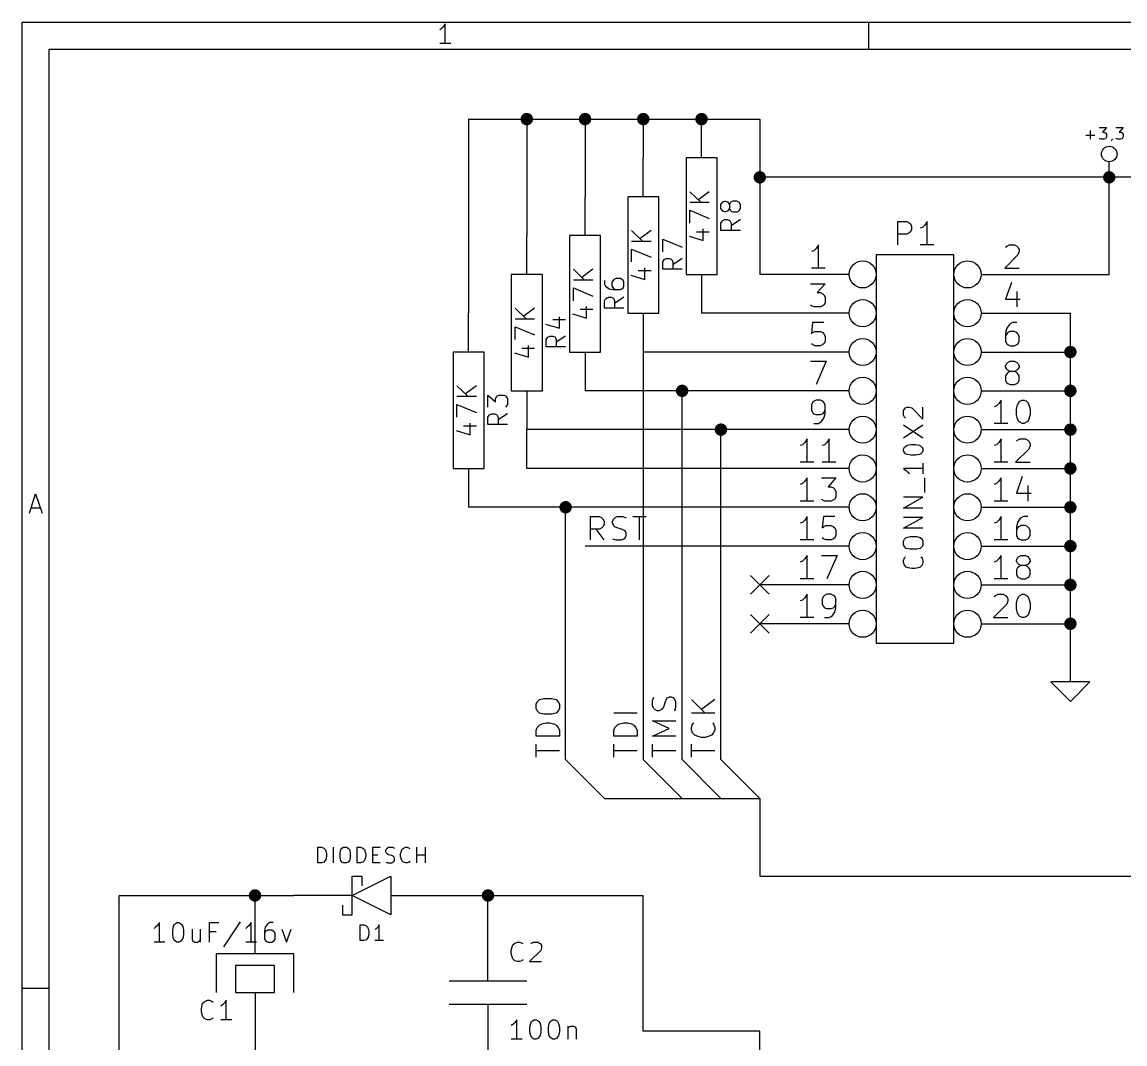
# Model space of a CAD drawing. Extents: x 4000 to 113000, y 4000 to 78670.
# Drawn here: x 4000 to 32405, y 52345 to 78670 of the extents above; entities that cross this region are included whole.
import ezdxf

# ---------------------------------------------------------------- set-up
doc = ezdxf.new("R2010")
doc.units = 0
doc.layers.add('BLACK', color=1, linetype='CONTINUOUS')

msp = doc.modelspace()

# ---------------------------------------------------------------- linework, layer by layer
at = {"layer": 'BLACK'}
for p, q in [((4000, 78670), (113000, 78670)), ((4000, 4000), (4000, 78670)), ((14800, 78500), (14760, 78470)), ((14850, 78550), (14800, 78500)), ((14900, 78620), (14850, 78550)), ((14900, 78120), (14900, 78620)), ((25800, 78670), (25800, 77970)), ((15040, 78120), (14760, 78120)), ((4700, 77970), (112300, 77970)), ((4700, 4700), (4700, 77970)), ((15500, 76170), (23000, 76170)), ((15500, 76170), (15500, 71170)), ((17000, 76170), (17000, 73170)), ((18500, 76170), (18500, 74170)), ((20000, 76170), (20000, 75170)), ((21500, 75170), (21500, 76170)), ((23000, 76170), (23000, 72170)), ((31520, 75650), (31520, 75880)), ((31740, 75950), (31930, 75950)), ((31930, 75950), (31830, 75830)), ((32170, 75950), (32360, 75950)), ((32360, 75950), (32260, 75830)), ((31400, 75760), (31630, 75760)), ((31760, 75660), (31740, 75680)), ((31790, 75650), (31760, 75660)), ((31870, 75650), (31790, 75650)), ((31830, 75830), (31870, 75830)), ((31870, 75830), (31900, 75820)), ((31900, 75660), (31870, 75650)), ((31900, 75820), (31910, 75810)), ((31910, 75680), (31900, 75660)), ((31910, 75810), (31930, 75780)), ((31930, 75710), (31910, 75680)), ((31930, 75780), (31930, 75710)), ((32060, 75620), (32050, 75610)), ((32080, 75650), (32060, 75620)), ((32080, 75660), (32080, 75650)), ((32190, 75660), (32170, 75680)), ((32220, 75650), (32190, 75660)), ((32300, 75650), (32220, 75650)), ((32260, 75830), (32300, 75830)), ((32300, 75830), (32330, 75820)), ((32330, 75660), (32300, 75650)), ((32330, 75820), (32340, 75810)), ((32340, 75680), (32330, 75660)), ((32340, 75810), (32360, 75780)), ((32360, 75710), (32340, 75680)), ((32360, 75780), (32360, 75710)), ((20000, 74170), (20000, 75170)), ((21100, 75170), (21100, 72170)), ((21900, 75170), (21100, 75170)), ((21900, 72170), (21900, 75170)), ((32000, 74670), (32000, 75070)), ((34500, 74670), (23000, 74670)), ((32000, 72170), (32000, 74670)), ((18500, 73170), (18500, 74170)), ((19600, 74170), (19600, 71170)), ((20400, 74170), (19600, 74170)), ((20400, 71170), (20400, 74170)), ((21200, 74300), (21490, 74020)), ((21700, 74300), (21420, 74090)), ((21700, 74020), (21200, 74020)), ((22000, 73970), (22030, 74010)), ((22000, 73870), (22000, 73970)), ((22030, 73820), (22000, 73870)), ((22030, 74010), (22050, 74040)), ((22050, 74040), (22100, 74060)), ((22100, 74060), (22120, 74060)), ((22120, 74060), (22170, 74040)), ((22170, 74040), (22190, 74010)), ((22190, 74010), (22220, 73970)), ((22220, 73870), (22190, 73820)), ((22240, 74010), (22220, 73970)), ((22220, 73970), (22220, 73870)), ((22220, 73870), (22240, 73820)), ((22260, 74040), (22240, 74010)), ((22310, 74060), (22260, 74040)), ((22410, 74060), (22310, 74060)), ((22450, 74040), (22410, 74060)), ((22480, 74010), (22450, 74040)), ((22500, 73970), (22480, 74010)), ((22480, 73820), (22500, 73870)), ((22500, 73870), (22500, 73970)), ((21200, 73490), (21200, 73820)), ((21200, 73820), (21700, 73610)), ((22050, 73800), (22030, 73820)), ((22100, 73780), (22050, 73800)), ((22050, 73560), (22100, 73580)), ((22120, 73780), (22100, 73780)), ((22100, 73580), (22170, 73580)), ((22170, 73800), (22120, 73780)), ((22190, 73820), (22170, 73800)), ((22170, 73580), (22220, 73560)), ((22240, 73820), (22260, 73800)), ((22260, 73800), (22310, 73780)), ((22500, 73580), (22260, 73420)), ((22310, 73780), (22410, 73780)), ((22410, 73780), (22450, 73800)), ((22450, 73800), (22480, 73820)), ((19700, 73300), (19990, 73020)), ((20200, 73300), (19920, 73090)), ((21540, 73040), (21540, 73340)), ((22000, 73490), (22030, 73540)), ((22000, 73300), (22000, 73490)), ((22500, 73300), (22000, 73300)), ((22030, 73540), (22050, 73560)), ((22220, 73560), (22240, 73540)), ((22240, 73540), (22260, 73490)), ((22260, 73490), (22260, 73300)), ((26560, 72930), (26560, 73530)), ((26560, 73530), (26790, 73530)), ((26790, 73530), (26850, 73500)), ((26850, 73500), (26880, 73470)), ((26880, 73470), (26910, 73410)), ((26910, 73330), (26880, 73270)), ((26910, 73410), (26910, 73330)), ((27190, 73380), (27130, 73360)), ((27250, 73440), (27190, 73380)), ((27310, 73530), (27250, 73440)), ((27310, 72930), (27310, 73530)), ((17000, 72170), (17000, 73170)), ((18100, 73170), (18100, 70170)), ((18900, 73170), (18100, 73170)), ((18900, 70170), (18900, 73170)), ((20200, 73020), (19700, 73020)), ((20500, 72750), (20500, 73080)), ((20500, 73080), (21000, 72870)), ((21180, 73150), (21540, 73040)), ((21370, 73270), (21700, 73270)), ((26790, 73210), (26560, 73210)), ((26850, 73240), (26790, 73210)), ((26880, 73270), (26850, 73240)), ((19700, 72490), (19700, 72820)), ((19700, 72820), (20200, 72610)), ((24390, 72780), (24330, 72760)), ((24450, 72840), (24390, 72780)), ((24510, 72930), (24450, 72840)), ((24510, 72330), (24510, 72930)), ((27480, 72930), (27130, 72930)), ((29330, 72870), (29360, 72900)), ((29360, 72900), (29420, 72930)), ((29420, 72930), (29560, 72930)), ((29560, 72930), (29620, 72900)), ((29620, 72900), (29650, 72870)), ((29650, 72870), (29680, 72810)), ((29680, 72760), (29650, 72670)), ((29680, 72810), (29680, 72760)), ((20500, 72490), (20530, 72540)), ((20500, 72300), (20500, 72490)), ((20530, 72540), (20550, 72560)), ((20550, 72560), (20600, 72580)), ((20600, 72580), (20670, 72580)), ((20670, 72580), (20720, 72560)), ((20720, 72560), (20740, 72540)), ((20740, 72540), (20760, 72490)), ((21000, 72580), (20760, 72420)), ((20760, 72490), (20760, 72300)), ((26000, 72670), (26000, 62670)), ((28000, 72670), (26000, 72670)), ((28000, 62670), (28000, 72670)), ((29650, 72670), (29310, 72330)), ((16600, 72170), (16600, 69170)), ((17400, 72170), (16600, 72170)), ((17400, 69170), (17400, 72170)), ((18200, 72300), (18490, 72020)), ((18700, 72300), (18420, 72090)), ((19680, 72150), (20040, 72040)), ((19870, 72270), (20200, 72270)), ((20040, 72040), (20040, 72340)), ((21000, 72300), (20500, 72300)), ((21100, 72170), (21900, 72170)), ((21500, 72170), (21500, 71170)), ((25300, 72170), (23000, 72170)), ((24680, 72330), (24330, 72330)), ((28700, 72170), (31000, 72170)), ((29310, 72330), (29680, 72330)), ((31000, 72170), (32000, 72170)), ((18700, 72020), (18200, 72020)), ((19000, 72010), (19000, 71920)), ((19000, 71920), (19030, 71870)), ((19030, 71870), (19050, 71850)), ((19220, 72010), (19190, 71970)), ((19190, 71970), (19190, 71870)), ((19190, 71870), (19220, 71820)), ((19240, 72040), (19220, 72010)), ((19290, 72060), (19240, 72040)), ((19410, 72060), (19290, 72060)), ((19450, 72040), (19410, 72060)), ((19480, 72010), (19450, 72040)), ((19500, 71970), (19480, 72010)), ((19480, 71820), (19500, 71870)), ((19500, 71870), (19500, 71970)), ((24310, 71930), (24680, 71930)), ((24680, 71930), (24480, 71700)), ((29480, 71960), (29330, 71530)), ((18200, 71490), (18200, 71820)), ((18200, 71820), (18700, 71610)), ((19050, 71850), (19120, 71800)), ((19120, 71800), (19220, 71780)), ((19220, 71820), (19240, 71800)), ((19220, 71780), (19410, 71780)), ((19240, 71800), (19290, 71780)), ((19410, 71780), (19450, 71800)), ((19450, 71800), (19480, 71820)), ((24480, 71700), (24560, 71700)), ((24560, 71700), (24620, 71670)), ((24620, 71670), (24650, 71640)), ((24650, 71640), (24680, 71580)), ((29620, 71730), (29620, 71330)), ((16700, 71300), (16990, 71020)), ((17200, 71300), (16920, 71090)), ((18540, 71040), (18540, 71340)), ((19000, 71490), (19030, 71540)), ((19000, 71300), (19000, 71490)), ((19500, 71300), (19000, 71300)), ((19030, 71540), (19050, 71560)), ((19050, 71560), (19100, 71580)), ((19100, 71580), (19170, 71580)), ((19170, 71580), (19220, 71560)), ((19220, 71560), (19240, 71540)), ((19240, 71540), (19260, 71490)), ((19500, 71580), (19260, 71420)), ((19260, 71490), (19260, 71300)), ((24330, 71360), (24310, 71380)), ((24390, 71330), (24330, 71360)), ((24560, 71330), (24390, 71330)), ((24620, 71360), (24560, 71330)), ((24650, 71380), (24620, 71360)), ((24680, 71440), (24650, 71380)), ((24680, 71580), (24680, 71440)), ((29330, 71530), (29710, 71530)), ((15500, 70170), (15500, 71170)), ((17200, 71020), (16700, 71020)), ((17840, 70780), (17840, 71080)), ((18180, 71150), (18540, 71040)), ((18370, 71270), (18700, 71270)), ((19600, 71170), (20400, 71170)), ((20000, 71170), (20000, 70170)), ((23000, 71170), (21500, 71170)), ((25300, 71170), (23000, 71170)), ((28700, 71170), (31000, 71170)), ((31000, 61670), (31000, 71170)), ((16700, 70490), (16700, 70820)), ((16700, 70820), (17200, 70610)), ((17480, 70890), (17840, 70780)), ((17670, 71010), (18000, 71010)), ((24360, 70930), (24330, 70640)), ((24650, 70930), (24360, 70930)), ((29360, 70780), (29330, 70670)), ((29420, 70870), (29360, 70780)), ((29450, 70900), (29420, 70870)), ((29510, 70930), (29450, 70900)), ((29620, 70930), (29510, 70930)), ((17500, 70490), (17530, 70540)), ((17500, 70300), (17500, 70490)), ((17530, 70540), (17550, 70560)), ((17550, 70560), (17600, 70580)), ((17600, 70580), (17670, 70580)), ((17670, 70580), (17720, 70560)), ((17720, 70560), (17740, 70540)), ((17740, 70540), (17760, 70490)), ((18000, 70580), (17760, 70420)), ((17760, 70490), (17760, 70300)), ((24330, 70640), (24360, 70670)), ((24360, 70670), (24420, 70700)), ((24420, 70700), (24560, 70700)), ((24560, 70700), (24620, 70670)), ((24620, 70670), (24650, 70640)), ((24650, 70640), (24680, 70580)), ((24680, 70580), (24680, 70440)), ((29330, 70670), (29330, 70440)), ((29360, 70640), (29330, 70580)), ((29390, 70670), (29360, 70640)), ((29450, 70700), (29390, 70670)), ((29560, 70700), (29450, 70700)), ((29620, 70670), (29560, 70700)), ((29650, 70640), (29620, 70670)), ((29680, 70580), (29650, 70640)), ((29680, 70440), (29680, 70580)), ((15100, 70170), (15100, 67170)), ((15900, 70170), (15100, 70170)), ((15900, 67170), (15900, 70170)), ((16870, 70270), (17200, 70270)), ((17040, 70040), (17040, 70340)), ((18000, 70300), (17500, 70300)), ((18100, 70170), (18900, 70170)), ((18500, 70170), (18500, 69170)), ((23000, 70170), (20000, 70170)), ((20000, 70170), (20000, 59670)), ((25300, 70170), (23000, 70170)), ((24360, 70360), (24330, 70380)), ((24420, 70330), (24360, 70360)), ((24560, 70330), (24420, 70330)), ((24620, 70360), (24560, 70330)), ((24650, 70380), (24620, 70360)), ((24680, 70440), (24650, 70380)), ((28700, 70170), (31000, 70170)), ((29330, 70440), (29360, 70380)), ((29360, 70380), (29390, 70360)), ((29390, 70360), (29450, 70330)), ((29450, 70330), (29560, 70330)), ((29560, 70330), (29620, 70360)), ((29620, 70360), (29650, 70380)), ((29650, 70380), (29680, 70440)), ((16680, 70150), (17040, 70040)), ((24310, 69930), (24710, 69930)), ((24710, 69930), (24450, 69330)), ((29360, 69870), (29390, 69900)), ((29390, 69900), (29450, 69930)), ((29450, 69930), (29560, 69930)), ((29560, 69930), (29620, 69900)), ((29620, 69900), (29650, 69870)), ((29330, 69810), (29360, 69870)), ((29330, 69780), (29330, 69810)), ((29360, 69730), (29330, 69780)), ((29360, 69610), (29330, 69560)), ((29390, 69700), (29360, 69730)), ((29390, 69640), (29360, 69610)), ((29450, 69670), (29390, 69700)), ((29450, 69670), (29390, 69640)), ((29560, 69670), (29450, 69670)), ((29620, 69700), (29560, 69670)), ((29620, 69640), (29560, 69670)), ((29650, 69730), (29620, 69700)), ((29650, 69610), (29620, 69640)), ((29650, 69870), (29680, 69810)), ((29680, 69780), (29650, 69730)), ((29680, 69560), (29650, 69610)), ((29680, 69810), (29680, 69780)), ((29330, 69560), (29330, 69440)), ((29330, 69440), (29360, 69380)), ((29360, 69380), (29390, 69360)), ((29390, 69360), (29450, 69330)), ((29450, 69330), (29560, 69330)), ((29560, 69330), (29620, 69360)), ((29620, 69360), (29650, 69380)), ((29650, 69380), (29680, 69440)), ((29680, 69440), (29680, 69560)), ((15200, 69300), (15490, 69020)), ((15700, 69300), (15420, 69090)), ((16000, 68750), (16000, 69060)), ((16000, 69060), (16190, 68890)), ((16220, 69010), (16240, 69040)), ((16240, 69040), (16290, 69060)), ((16290, 69060), (16410, 69060)), ((16410, 69060), (16450, 69040)), ((16450, 69040), (16480, 69010)), ((16600, 69170), (17400, 69170)), ((17000, 69170), (17000, 68170)), ((23000, 69170), (18500, 69170)), ((21000, 59670), (21000, 69170)), ((25300, 69170), (23000, 69170)), ((28700, 69170), (31000, 69170)), ((15700, 69020), (15200, 69020)), ((15200, 68490), (15200, 68820)), ((15200, 68820), (15700, 68610)), ((16190, 68970), (16220, 69010)), ((16190, 68890), (16190, 68970)), ((16480, 68780), (16450, 68750)), ((16480, 69010), (16500, 68970)), ((16500, 68820), (16480, 68780)), ((16500, 68970), (16500, 68820)), ((24360, 68870), (24330, 68810)), ((24330, 68810), (24330, 68670)), ((24390, 68900), (24360, 68870)), ((24450, 68930), (24390, 68900)), ((24560, 68930), (24450, 68930)), ((24620, 68900), (24560, 68930)), ((24650, 68870), (24620, 68900)), ((24680, 68810), (24650, 68870)), ((24680, 68580), (24680, 68810)), ((26750, 68730), (26800, 68750)), ((26800, 68750), (26850, 68750)), ((26850, 68750), (26920, 68730)), ((27200, 68440), (27200, 68750)), ((29100, 68780), (29040, 68760)), ((29160, 68840), (29100, 68780)), ((29220, 68930), (29160, 68840)), ((29220, 68330), (29220, 68930)), ((29610, 68700), (29640, 68810)), ((29640, 68810), (29670, 68870)), ((29670, 68870), (29700, 68900)), ((29700, 68900), (29760, 68930)), ((29760, 68930), (29810, 68930)), ((29810, 68930), (29870, 68900)), ((29870, 68900), (29900, 68870)), ((29900, 68870), (29930, 68810)), ((29930, 68810), (29960, 68700)), ((16000, 68490), (16030, 68540)), ((16000, 68300), (16000, 68490)), ((16030, 68540), (16050, 68560)), ((16050, 68560), (16100, 68580)), ((16100, 68580), (16170, 68580)), ((16170, 68580), (16220, 68560)), ((16220, 68560), (16240, 68540)), ((16240, 68540), (16260, 68490)), ((16500, 68580), (16260, 68420)), ((16260, 68490), (16260, 68300)), ((24330, 68670), (24360, 68610)), ((24360, 68610), (24390, 68580)), ((24390, 68580), (24450, 68560)), ((24450, 68560), (24560, 68560)), ((24560, 68560), (24620, 68580)), ((24590, 68380), (24650, 68470)), ((24620, 68580), (24650, 68610)), ((24650, 68610), (24680, 68670)), ((24650, 68470), (24680, 68580)), ((26700, 68660), (26730, 68700)), ((26700, 68540), (26700, 68660)), ((26730, 68490), (26700, 68540)), ((26730, 68700), (26750, 68730)), ((26750, 68470), (26730, 68490)), ((26920, 68730), (27200, 68440)), ((29610, 68560), (29610, 68700)), ((29640, 68440), (29610, 68560)), ((29960, 68560), (29930, 68440)), ((29960, 68700), (29960, 68560)), ((15370, 68270), (15700, 68270)), ((15540, 68040), (15540, 68340)), ((16500, 68300), (16000, 68300)), ((24390, 68330), (24510, 68330)), ((24510, 68330), (24560, 68360)), ((24560, 68360), (24590, 68380)), ((26700, 67960), (27200, 68290)), ((26700, 68290), (27200, 67960)), ((29390, 68330), (29040, 68330)), ((29670, 68380), (29640, 68440)), ((29700, 68360), (29670, 68380)), ((29760, 68330), (29700, 68360)), ((29810, 68330), (29760, 68330)), ((29870, 68360), (29810, 68330)), ((29900, 68380), (29870, 68360)), ((29930, 68440), (29900, 68380)), ((15180, 68150), (15540, 68040)), ((23000, 68170), (17000, 68170)), ((17000, 67170), (17000, 68170)), ((22000, 59670), (22000, 68170)), ((25300, 68170), (23000, 68170)), ((24220, 67930), (24160, 67840)), ((24220, 67330), (24220, 67930)), ((24790, 67930), (24730, 67840)), ((24790, 67330), (24790, 67930)), ((28700, 68170), (31000, 68170)), ((29220, 67930), (29160, 67840)), ((29220, 67330), (29220, 67930)), ((29610, 67870), (29640, 67900)), ((29640, 67900), (29700, 67930)), ((29700, 67930), (29840, 67930)), ((29840, 67930), (29900, 67900)), ((29900, 67900), (29930, 67870)), ((24100, 67780), (24040, 67760)), ((24160, 67840), (24100, 67780)), ((24670, 67780), (24610, 67760)), ((24730, 67840), (24670, 67780)), ((26700, 67670), (26730, 67720)), ((26700, 67620), (26700, 67670)), ((26730, 67580), (26700, 67620)), ((26730, 67720), (26750, 67740)), ((26750, 67740), (26800, 67770)), ((26800, 67770), (26890, 67790)), ((26890, 67790), (27010, 67790)), ((27010, 67790), (27110, 67770)), ((27110, 67770), (27150, 67740)), ((27150, 67740), (27180, 67720)), ((27180, 67720), (27200, 67670)), ((27200, 67620), (27180, 67580)), ((27200, 67670), (27200, 67620)), ((29100, 67780), (29040, 67760)), ((29160, 67840), (29100, 67780)), ((29930, 67670), (29590, 67330)), ((29930, 67870), (29960, 67810)), ((29960, 67760), (29930, 67670)), ((29960, 67810), (29960, 67760)), ((24390, 67330), (24040, 67330)), ((24960, 67330), (24610, 67330)), ((26750, 67550), (26730, 67580)), ((26800, 67530), (26750, 67550)), ((26890, 67510), (26800, 67530)), ((27010, 67510), (26890, 67510)), ((27110, 67530), (27010, 67510)), ((27150, 67550), (27110, 67530)), ((27180, 67580), (27150, 67550)), ((29390, 67330), (29040, 67330)), ((29590, 67330), (29960, 67330)), ((15100, 67170), (15900, 67170)), ((15500, 67170), (15500, 66170)), ((23000, 67170), (17000, 67170)), ((25300, 67170), (23000, 67170)), ((27200, 67170), (26700, 67170)), ((26700, 67170), (26770, 67120)), ((26770, 67120), (26820, 67070)), ((26820, 67070), (26850, 67030)), ((27200, 67310), (27200, 67030)), ((28700, 67170), (31000, 67170)), ((24100, 66780), (24040, 66760)), ((24160, 66840), (24100, 66780)), ((24220, 66930), (24160, 66840)), ((24220, 66330), (24220, 66930)), ((24590, 66930), (24960, 66930)), ((24960, 66930), (24760, 66700)), ((27250, 66550), (27250, 66930)), ((29100, 66780), (29040, 66760)), ((29160, 66840), (29100, 66780)), ((29220, 66930), (29160, 66840)), ((29220, 66330), (29220, 66930)), ((29760, 66960), (29610, 66530)), ((4190, 66020), (4350, 66520)), ((4350, 66520), (4520, 66020)), ((24760, 66700), (24840, 66700)), ((24840, 66700), (24900, 66670)), ((24900, 66670), (24930, 66640)), ((24930, 66640), (24960, 66580)), ((24960, 66580), (24960, 66440)), ((29610, 66530), (29990, 66530)), ((29900, 66730), (29900, 66330)), ((24390, 66330), (24040, 66330)), ((24610, 66360), (24590, 66380)), ((24670, 66330), (24610, 66360)), ((24840, 66330), (24670, 66330)), ((24900, 66360), (24840, 66330)), ((24930, 66380), (24900, 66360)), ((24960, 66440), (24930, 66380)), ((26700, 66150), (27200, 66430)), ((27200, 66430), (26700, 66430)), ((29390, 66330), (29040, 66330)), ((4240, 66160), (4470, 66160)), ((23000, 66170), (15500, 66170)), ((18000, 59670), (18000, 66170)), ((18640, 65330), (18640, 65930)), ((18640, 65930), (18870, 65930)), ((18870, 65930), (18930, 65900)), ((18930, 65900), (18960, 65870)), ((19240, 65870), (19270, 65900)), ((19270, 65900), (19330, 65930)), ((19330, 65930), (19470, 65930)), ((19470, 65930), (19560, 65900)), ((19730, 65930), (20070, 65930)), ((19900, 65330), (19900, 65930)), ((25300, 66170), (23000, 66170)), ((24220, 65930), (24160, 65840)), ((24220, 65330), (24220, 65930)), ((24640, 65930), (24610, 65640)), ((24930, 65930), (24640, 65930)), ((27200, 66150), (26700, 66150)), ((26700, 65630), (27200, 65910)), ((27200, 65910), (26700, 65910)), ((28700, 66170), (31000, 66170)), ((29220, 65930), (29160, 65840)), ((29220, 65330), (29220, 65930)), ((29730, 65900), (29700, 65870)), ((29790, 65930), (29730, 65900)), ((29900, 65930), (29790, 65930)), ((18930, 65640), (18870, 65610)), ((18960, 65670), (18930, 65640)), ((18960, 65870), (18990, 65810)), ((18990, 65730), (18960, 65670)), ((18990, 65810), (18990, 65730)), ((19210, 65810), (19240, 65870)), ((19210, 65760), (19210, 65810)), ((19240, 65700), (19210, 65760)), ((19270, 65670), (19240, 65700)), ((19330, 65640), (19270, 65670)), ((19440, 65610), (19330, 65640)), ((24100, 65780), (24040, 65760)), ((24160, 65840), (24100, 65780)), ((24610, 65640), (24640, 65670)), ((24640, 65670), (24700, 65700)), ((24700, 65700), (24840, 65700)), ((24840, 65700), (24900, 65670)), ((24900, 65670), (24930, 65640)), ((24930, 65640), (24960, 65580)), ((27200, 65630), (26700, 65630)), ((29100, 65780), (29040, 65760)), ((29160, 65840), (29100, 65780)), ((29640, 65780), (29610, 65670)), ((29610, 65670), (29610, 65440)), ((29640, 65640), (29610, 65580)), ((29700, 65870), (29640, 65780)), ((29670, 65670), (29640, 65640)), ((29730, 65700), (29670, 65670)), ((29840, 65700), (29730, 65700)), ((29900, 65670), (29840, 65700)), ((29930, 65640), (29900, 65670)), ((29960, 65580), (29930, 65640)), ((18870, 65610), (18640, 65610)), ((18990, 65330), (18790, 65610)), ((19210, 65360), (19300, 65330)), ((19500, 65580), (19440, 65610)), ((19440, 65330), (19500, 65360)), ((19530, 65560), (19500, 65580)), ((19500, 65360), (19530, 65380)), ((19560, 65500), (19530, 65560)), ((19530, 65380), (19560, 65440)), ((19560, 65440), (19560, 65500)), ((24640, 65360), (24610, 65380)), ((24700, 65330), (24640, 65360)), ((24900, 65360), (24840, 65330)), ((24930, 65380), (24900, 65360)), ((24960, 65440), (24930, 65380)), ((24960, 65580), (24960, 65440)), ((26700, 65300), (26730, 65350)), ((26730, 65350), (26770, 65390)), ((26770, 65390), (26870, 65420)), ((26870, 65420), (27040, 65420)), ((27040, 65420), (27130, 65390)), ((27130, 65390), (27180, 65350)), ((27180, 65350), (27200, 65300)), ((29610, 65440), (29640, 65380)), ((29640, 65380), (29670, 65360)), ((29670, 65360), (29730, 65330)), ((29840, 65330), (29900, 65360)), ((29900, 65360), (29930, 65380)), ((29930, 65380), (29960, 65440)), ((29960, 65440), (29960, 65580)), ((23000, 65170), (18500, 65170)), ((19300, 65330), (19440, 65330)), ((25300, 65170), (23000, 65170)), ((24390, 65330), (24040, 65330)), ((24840, 65330), (24700, 65330)), ((26700, 65200), (26700, 65300)), ((26730, 65160), (26700, 65200)), ((26770, 65110), (26730, 65160)), ((26870, 65090), (26770, 65110)), ((27040, 65090), (26870, 65090)), ((27130, 65110), (27040, 65090)), ((27180, 65160), (27130, 65110)), ((27200, 65200), (27180, 65160)), ((27200, 65300), (27200, 65200)), ((28700, 65170), (31000, 65170)), ((29390, 65330), (29040, 65330)), ((29730, 65330), (29840, 65330)), ((24100, 64780), (24040, 64760)), ((24160, 64840), (24100, 64780)), ((24220, 64930), (24160, 64840)), ((24220, 64330), (24220, 64930)), ((24590, 64930), (24990, 64930)), ((24990, 64930), (24730, 64330)), ((26700, 64800), (26730, 64870)), ((26700, 64750), (26700, 64800)), ((26730, 64870), (26750, 64890)), ((27150, 64890), (27180, 64870)), ((27180, 64870), (27200, 64800)), ((27200, 64800), (27200, 64750)), ((29100, 64780), (29040, 64760)), ((29160, 64840), (29100, 64780)), ((29220, 64930), (29160, 64840)), ((29220, 64330), (29220, 64930)), ((29610, 64810), (29640, 64870)), ((29610, 64780), (29610, 64810)), ((29640, 64730), (29610, 64780)), ((29640, 64870), (29670, 64900)), ((29670, 64900), (29730, 64930)), ((29730, 64930), (29840, 64930)), ((29840, 64930), (29900, 64900)), ((29900, 64900), (29930, 64870)), ((29930, 64870), (29960, 64810)), ((29960, 64780), (29930, 64730)), ((29960, 64810), (29960, 64780)), ((26730, 64680), (26700, 64750)), ((26770, 64630), (26730, 64680)), ((26820, 64610), (26770, 64630)), ((26920, 64590), (26820, 64610)), ((26990, 64590), (26920, 64590)), ((27080, 64610), (26990, 64590)), ((27130, 64630), (27080, 64610)), ((27180, 64680), (27130, 64630)), ((27200, 64750), (27180, 64680)), ((29640, 64610), (29610, 64560)), ((29610, 64560), (29610, 64440)), ((29670, 64700), (29640, 64730)), ((29670, 64640), (29640, 64610)), ((29730, 64670), (29670, 64700)), ((29730, 64670), (29670, 64640)), ((29840, 64670), (29730, 64670)), ((29900, 64700), (29840, 64670)), ((29900, 64640), (29840, 64670)), ((29930, 64730), (29900, 64700)), ((29930, 64610), (29900, 64640)), ((29960, 64560), (29930, 64610)), ((29960, 64440), (29960, 64560)), ((22760, 64410), (23240, 63930)), ((23240, 64410), (22760, 63930)), ((24390, 64330), (24040, 64330)), ((29390, 64330), (29040, 64330)), ((29610, 64440), (29640, 64380)), ((29640, 64380), (29670, 64360)), ((29670, 64360), (29730, 64330)), ((29730, 64330), (29840, 64330)), ((29840, 64330), (29900, 64360)), ((29900, 64360), (29930, 64380)), ((29930, 64380), (29960, 64440)), ((25300, 64170), (23000, 64170)), ((24220, 63930), (24160, 63840)), ((24220, 63330), (24220, 63930)), ((24730, 63930), (24670, 63900)), ((24840, 63930), (24730, 63930)), ((24900, 63900), (24840, 63930)), ((28700, 64170), (31000, 64170)), ((29070, 63900), (29130, 63930)), ((29130, 63930), (29270, 63930)), ((29270, 63930), (29330, 63900)), ((29700, 63900), (29760, 63930)), ((29760, 63930), (29810, 63930)), ((29810, 63930), (29870, 63900)), ((24100, 63780), (24040, 63760)), ((24160, 63840), (24100, 63780)), ((24640, 63870), (24610, 63810)), ((24610, 63810), (24610, 63670)), ((24610, 63670), (24640, 63610)), ((24670, 63900), (24640, 63870)), ((24930, 63870), (24900, 63900)), ((24960, 63810), (24930, 63870)), ((24930, 63610), (24960, 63670)), ((24960, 63580), (24960, 63810)), ((29360, 63670), (29020, 63330)), ((29040, 63870), (29070, 63900)), ((29330, 63900), (29360, 63870)), ((29360, 63870), (29390, 63810)), ((29390, 63760), (29360, 63670)), ((29390, 63810), (29390, 63760)), ((29610, 63700), (29640, 63810)), ((29610, 63560), (29610, 63700)), ((29640, 63810), (29670, 63870)), ((29670, 63870), (29700, 63900)), ((29870, 63900), (29900, 63870)), ((29900, 63870), (29930, 63810)), ((29930, 63810), (29960, 63700)), ((29960, 63700), (29960, 63560)), ((22760, 63410), (23240, 62930)), ((23240, 63410), (22760, 62930)), ((24640, 63610), (24670, 63580)), ((24670, 63580), (24730, 63560)), ((24730, 63560), (24840, 63560)), ((24790, 63330), (24840, 63360)), ((24840, 63560), (24900, 63580)), ((24840, 63360), (24870, 63380)), ((24870, 63380), (24930, 63470)), ((24900, 63580), (24930, 63610)), ((24930, 63470), (24960, 63580)), ((29640, 63440), (29610, 63560)), ((29670, 63380), (29640, 63440)), ((29700, 63360), (29670, 63380)), ((29760, 63330), (29700, 63360)), ((29870, 63360), (29810, 63330)), ((29900, 63380), (29870, 63360)), ((29930, 63440), (29900, 63380)), ((29960, 63560), (29930, 63440)), ((25300, 63170), (23000, 63170)), ((24390, 63330), (24040, 63330)), ((24670, 63330), (24790, 63330)), ((28700, 63170), (31000, 63170)), ((29020, 63330), (29390, 63330)), ((29810, 63330), (29760, 63330)), ((26000, 62670), (28000, 62670)), ((30500, 61670), (31000, 61170)), ((31500, 61670), (30500, 61670)), ((31000, 61170), (31500, 61670)), ((17240, 61100), (17270, 61160)), ((17240, 60990), (17240, 61100)), ((17270, 61160), (17330, 61220)), ((17330, 61220), (17440, 61240)), ((17440, 61240), (17640, 61240)), ((17640, 61240), (17760, 61220)), ((17760, 61220), (17810, 61160)), ((17810, 61160), (17840, 61100)), ((17840, 61100), (17840, 60990)), ((20240, 61190), (20270, 61280)), ((20240, 61050), (20240, 61190)), ((20560, 61160), (20530, 61050)), ((20590, 61220), (20560, 61160)), ((20610, 61250), (20590, 61220)), ((20670, 61280), (20610, 61250)), ((20730, 61280), (20670, 61280)), ((20790, 61250), (20730, 61280)), ((20810, 61220), (20790, 61250)), ((20840, 61160), (20810, 61220)), ((20840, 61020), (20840, 61160)), ((21240, 61220), (21590, 60870)), ((21840, 61220), (21500, 60960)), ((17270, 60930), (17240, 60990)), ((17330, 60870), (17270, 60930)), ((17440, 60840), (17330, 60870)), ((17640, 60840), (17440, 60840)), ((17760, 60870), (17640, 60840)), ((17810, 60930), (17760, 60870)), ((17840, 60990), (17810, 60930)), ((19840, 60870), (19240, 60870)), ((20270, 60990), (20240, 61050)), ((20300, 60960), (20270, 60990)), ((20360, 60930), (20300, 60960)), ((20410, 60930), (20360, 60930)), ((20470, 60960), (20410, 60930)), ((20500, 60990), (20470, 60960)), ((20530, 61050), (20500, 60990)), ((20810, 60930), (20840, 61020)), ((21840, 60870), (21240, 60870)), ((17270, 60500), (17330, 60560)), ((17330, 60560), (17390, 60590)), ((17390, 60590), (17500, 60620)), ((17500, 60620), (17590, 60620)), ((17590, 60620), (17700, 60590)), ((17700, 60590), (17760, 60560)), ((17760, 60560), (17810, 60500)), ((19270, 60500), (19330, 60560)), ((19330, 60560), (19390, 60590)), ((19390, 60590), (19500, 60620)), ((19500, 60620), (19590, 60620)), ((19590, 60620), (19700, 60590)), ((19700, 60590), (19760, 60560)), ((19760, 60560), (19810, 60500)), ((20670, 60470), (20240, 60670)), ((20240, 60670), (20840, 60670)), ((21240, 60500), (21270, 60590)), ((21270, 60590), (21300, 60620)), ((21790, 60620), (21810, 60590)), ((21810, 60590), (21840, 60500)), ((17240, 60420), (17270, 60500)), ((17240, 60270), (17240, 60420)), ((17840, 60270), (17240, 60270)), ((17810, 60500), (17840, 60420)), ((17840, 60420), (17840, 60270)), ((19240, 60420), (19270, 60500)), ((19240, 60270), (19240, 60420)), ((19840, 60270), (19240, 60270)), ((19810, 60500), (19840, 60420)), ((19840, 60420), (19840, 60270)), ((20240, 60270), (20670, 60470)), ((20840, 60270), (20240, 60270)), ((21240, 60440), (21240, 60500)), ((21270, 60360), (21240, 60440)), ((21330, 60300), (21270, 60360)), ((21390, 60270), (21330, 60300)), ((21500, 60240), (21390, 60270)), ((21590, 60240), (21500, 60240)), ((21700, 60270), (21590, 60240)), ((21760, 60300), (21700, 60270)), ((21810, 60360), (21760, 60300)), ((21840, 60440), (21810, 60360)), ((21840, 60500), (21840, 60440)), ((17240, 59730), (17240, 60070)), ((19240, 59730), (19240, 60070)), ((20240, 59730), (20240, 60070)), ((21240, 59730), (21240, 60070)), ((17840, 59900), (17240, 59900)), ((18000, 59670), (19000, 58670)), ((19840, 59900), (19240, 59900)), ((20000, 59670), (21000, 58670)), ((20840, 59900), (20240, 59900)), ((21000, 59670), (22000, 58670)), ((21840, 59900), (21240, 59900)), ((22000, 59670), (23000, 58670)), ((19000, 58670), (23000, 58670)), ((23000, 58670), (23000, 56670)), ((11620, 57010), (11620, 57410)), ((11620, 57410), (11710, 57410)), ((11710, 57410), (11770, 57390)), ((11770, 57390), (11810, 57350)), ((12020, 57010), (12020, 57410)), ((12210, 57350), (12240, 57390)), ((12240, 57390), (12280, 57410)), ((12280, 57410), (12360, 57410)), ((12360, 57410), (12400, 57390)), ((12400, 57390), (12430, 57350)), ((12630, 57010), (12630, 57410)), ((12630, 57410), (12720, 57410)), ((12720, 57410), (12780, 57390)), ((12780, 57390), (12820, 57350)), ((13030, 57010), (13030, 57410)), ((13030, 57410), (13220, 57410)), ((13390, 57370), (13400, 57390)), ((13400, 57390), (13440, 57410)), ((13440, 57410), (13540, 57410)), ((13540, 57410), (13590, 57390)), ((13780, 57350), (13820, 57390)), ((13820, 57390), (13880, 57410)), ((13880, 57410), (13920, 57410)), ((13920, 57410), (13970, 57390)), ((13970, 57390), (13990, 57370)), ((14170, 57010), (14170, 57410)), ((14390, 57010), (14390, 57410)), ((11810, 57350), (11820, 57310)), ((11820, 57100), (11810, 57070)), ((11820, 57310), (11840, 57240)), ((11840, 57180), (11820, 57100)), ((11840, 57240), (11840, 57180)), ((12190, 57270), (12210, 57350)), ((12190, 57140), (12190, 57270)), ((12210, 57070), (12190, 57140)), ((12430, 57350), (12450, 57270)), ((12450, 57140), (12430, 57070)), ((12450, 57270), (12450, 57140)), ((12820, 57350), (12830, 57310)), ((12830, 57100), (12820, 57070)), ((12830, 57310), (12850, 57240)), ((12850, 57180), (12830, 57100)), ((12850, 57240), (12850, 57180)), ((13030, 57220), (13160, 57220)), ((13370, 57330), (13390, 57370)), ((13370, 57290), (13370, 57330)), ((13390, 57260), (13370, 57290)), ((13400, 57240), (13390, 57260)), ((13440, 57220), (13400, 57240)), ((13520, 57200), (13440, 57220)), ((13560, 57180), (13520, 57200)), ((13580, 57160), (13560, 57180)), ((13590, 57120), (13580, 57160)), ((13590, 57080), (13590, 57120)), ((13750, 57240), (13770, 57310)), ((13750, 57180), (13750, 57240)), ((13770, 57100), (13750, 57180)), ((13770, 57310), (13780, 57350)), ((13780, 57070), (13770, 57100)), ((14170, 57220), (14390, 57220)), ((11710, 57010), (11620, 57010)), ((11770, 57030), (11710, 57010)), ((11810, 57070), (11770, 57030)), ((12240, 57030), (12210, 57070)), ((12280, 57010), (12240, 57030)), ((12360, 57010), (12280, 57010)), ((12400, 57030), (12360, 57010)), ((12430, 57070), (12400, 57030)), ((12720, 57010), (12630, 57010)), ((12780, 57030), (12720, 57010)), ((12820, 57070), (12780, 57030)), ((13220, 57010), (13030, 57010)), ((13370, 57030), (13420, 57010)), ((13420, 57010), (13520, 57010)), ((13520, 57010), (13560, 57030)), ((13560, 57030), (13580, 57050)), ((13580, 57050), (13590, 57080)), ((13820, 57030), (13780, 57070)), ((13880, 57010), (13820, 57030)), ((13920, 57010), (13880, 57010)), ((13970, 57030), (13920, 57010)), ((13990, 57050), (13970, 57030)), ((12500, 56170), (13500, 56670)), ((12500, 55670), (12500, 56670)), ((12500, 56670), (12750, 56670)), ((12750, 56670), (12750, 56420)), ((13500, 56670), (13500, 55670)), ((23000, 56670), (50500, 56670)), ((6500, 50170), (6500, 56170)), ((6500, 56170), (11000, 56170)), ((10000, 54670), (10000, 56170)), ((12500, 56170), (11000, 56170)), ((13500, 55670), (12500, 56170)), ((13500, 56170), (15000, 56170)), ((15000, 56170), (20000, 56170)), ((16000, 55670), (16000, 56170)), ((20000, 52670), (20000, 56170)), ((12250, 55920), (12250, 55670)), ((7490, 55400), (7440, 55350)), ((7540, 55470), (7490, 55400)), ((7540, 54970), (7540, 55470)), ((7900, 55370), (7920, 55420)), ((7920, 55420), (7950, 55440)), ((7950, 55440), (7990, 55470)), ((7990, 55470), (8040, 55470)), ((8040, 55470), (8090, 55440)), ((8090, 55440), (8110, 55420)), ((8110, 55420), (8140, 55370)), ((8830, 54970), (8830, 55470)), ((8830, 55470), (9070, 55470)), ((9620, 55490), (9190, 54850)), ((9850, 55400), (9800, 55350)), ((9900, 55470), (9850, 55400)), ((9900, 54970), (9900, 55470)), ((10310, 55420), (10260, 55350)), ((10330, 55440), (10310, 55420)), ((10380, 55470), (10330, 55440)), ((10470, 55470), (10380, 55470)), ((12250, 55670), (12500, 55670)), ((12710, 55010), (12710, 55410)), ((12710, 55410), (12800, 55410)), ((12800, 55410), (12860, 55390)), ((12860, 55390), (12900, 55350)), ((13200, 55410), (13160, 55350)), ((13200, 55010), (13200, 55410)), ((16000, 53970), (16000, 55670)), ((7440, 55350), (7400, 55320)), ((7880, 55280), (7900, 55370)), ((7880, 55160), (7880, 55280)), ((7900, 55060), (7880, 55160)), ((8140, 55370), (8160, 55280)), ((8160, 55160), (8140, 55060)), ((8160, 55280), (8160, 55160)), ((8380, 55300), (8380, 55040)), ((8590, 55300), (8590, 54970)), ((9000, 55230), (8830, 55230)), ((9800, 55350), (9760, 55320)), ((10260, 55350), (10240, 55250)), ((10240, 55250), (10240, 55060)), ((10260, 55230), (10240, 55180)), ((10280, 55250), (10260, 55230)), ((10330, 55280), (10280, 55250)), ((10430, 55280), (10330, 55280)), ((10470, 55250), (10430, 55280)), ((10500, 55230), (10470, 55250)), ((10520, 55180), (10500, 55230)), ((10520, 55060), (10520, 55180)), ((10690, 55300), (10810, 54970)), ((10810, 54970), (10930, 55300)), ((12900, 55350), (12910, 55310)), ((12910, 55310), (12930, 55240)), ((12930, 55180), (12910, 55100)), ((12930, 55240), (12930, 55180)), ((13120, 55310), (13090, 55290)), ((13160, 55350), (13120, 55310)), ((7680, 54970), (7400, 54970)), ((7920, 55020), (7900, 55060)), ((7950, 54990), (7920, 55020)), ((7990, 54970), (7950, 54990)), ((8040, 54970), (7990, 54970)), ((8090, 54990), (8040, 54970)), ((8110, 55020), (8090, 54990)), ((8140, 55060), (8110, 55020)), ((8380, 55040), (8400, 54990)), ((8400, 54990), (8450, 54970)), ((8450, 54970), (8520, 54970)), ((8520, 54970), (8570, 54990)), ((8570, 54990), (8590, 55020)), ((10040, 54970), (9760, 54970)), ((10240, 55060), (10260, 55020)), ((10260, 55020), (10280, 54990)), ((10280, 54990), (10330, 54970)), ((10330, 54970), (10430, 54970)), ((10430, 54970), (10470, 54990)), ((10470, 54990), (10500, 55020)), ((10500, 55020), (10520, 55060)), ((12800, 55010), (12710, 55010)), ((12860, 55030), (12800, 55010)), ((12900, 55070), (12860, 55030)), ((12910, 55100), (12900, 55070)), ((13310, 55010), (13090, 55010)), ((16600, 54750), (16620, 54850)), ((16620, 54850), (16640, 54900)), ((16640, 54900), (16690, 54940)), ((16690, 54940), (16760, 54970)), ((16760, 54970), (16810, 54970)), ((16810, 54970), (16880, 54940)), ((16880, 54940), (16900, 54920)), ((17100, 54920), (17120, 54940)), ((17120, 54940), (17170, 54970)), ((17170, 54970), (17290, 54970)), ((17290, 54970), (17330, 54940)), ((17330, 54940), (17360, 54920)), ((17360, 54920), (17380, 54870)), ((17380, 54870), (17380, 54820)), ((11000, 54670), (9000, 54670)), ((9000, 54670), (9000, 53670)), ((11000, 53670), (11000, 54670)), ((16600, 54680), (16600, 54750)), ((16620, 54590), (16600, 54680)), ((16640, 54540), (16620, 54590)), ((16690, 54490), (16640, 54540)), ((17360, 54750), (17070, 54470)), ((17380, 54820), (17360, 54750)), ((10500, 54370), (9500, 54370)), ((9500, 54370), (9500, 53670)), ((10500, 53670), (10500, 54370)), ((16760, 54470), (16690, 54490)), ((16810, 54470), (16760, 54470)), ((16880, 54490), (16810, 54470)), ((16900, 54520), (16880, 54490)), ((17070, 54470), (17380, 54470)), ((15000, 53970), (17000, 53970)), ((4000, 53780), (4700, 53780)), ((8660, 53400), (8710, 53440)), ((8710, 53440), (8780, 53470)), ((8780, 53470), (8830, 53470)), ((8830, 53470), (8900, 53440)), ((8900, 53440), (8920, 53420)), ((9260, 53470), (9210, 53400)), ((9260, 52970), (9260, 53470)), ((9500, 53670), (10500, 53670)), ((10000, 53670), (10000, 52170)), ((8620, 53250), (8640, 53350)), ((8620, 53180), (8620, 53250)), ((8640, 53090), (8620, 53180)), ((8640, 53350), (8660, 53400)), ((9160, 53350), (9120, 53320)), ((9210, 53400), (9160, 53350)), ((15000, 53370), (17000, 53370)), ((16000, 53370), (16000, 51670)), ((8660, 53040), (8640, 53090)), ((8710, 52990), (8660, 53040)), ((8780, 52970), (8710, 52990)), ((8830, 52970), (8780, 52970)), ((8900, 52990), (8830, 52970)), ((8920, 53020), (8900, 52990)), ((9400, 52970), (9120, 52970)), ((16640, 52850), (16600, 52820)), ((16690, 52900), (16640, 52850)), ((16740, 52970), (16690, 52900)), ((16740, 52470), (16740, 52970)), ((17080, 52780), (17100, 52870)), ((17100, 52870), (17120, 52920)), ((17120, 52920), (17150, 52940)), ((17150, 52940), (17190, 52970)), ((17190, 52970), (17240, 52970)), ((17240, 52970), (17290, 52940)), ((17290, 52940), (17310, 52920)), ((17310, 52920), (17340, 52870)), ((17340, 52870), (17360, 52780)), ((17560, 52780), (17580, 52870)), ((17580, 52870), (17600, 52920)), ((17600, 52920), (17630, 52940)), ((17630, 52940), (17670, 52970)), ((17670, 52970), (17720, 52970)), ((17720, 52970), (17770, 52940)), ((17770, 52940), (17790, 52920)), ((17790, 52920), (17820, 52870)), ((17820, 52870), (17840, 52780)), ((17080, 52660), (17080, 52780)), ((17100, 52560), (17080, 52660)), ((17120, 52520), (17100, 52560)), ((17340, 52560), (17310, 52520)), ((17360, 52660), (17340, 52560)), ((17360, 52780), (17360, 52660)), ((17560, 52660), (17560, 52780)), ((17580, 52560), (17560, 52660)), ((17600, 52520), (17580, 52560)), ((17820, 52560), (17790, 52520)), ((17840, 52660), (17820, 52560)), ((17840, 52780), (17840, 52660)), ((18060, 52800), (18060, 52470)), ((18060, 52750), (18080, 52780)), ((18080, 52780), (18130, 52800)), ((18130, 52800), (18200, 52800)), ((18200, 52800), (18250, 52780)), ((18250, 52780), (18270, 52730)), ((18270, 52730), (18270, 52470)), ((23000, 52670), (20000, 52670)), ((23000, 49170), (23000, 52670)), ((16880, 52470), (16600, 52470)), ((17150, 52490), (17120, 52520)), ((17190, 52470), (17150, 52490)), ((17240, 52470), (17190, 52470)), ((17290, 52490), (17240, 52470)), ((17310, 52520), (17290, 52490)), ((17630, 52490), (17600, 52520)), ((17670, 52470), (17630, 52490)), ((17720, 52470), (17670, 52470)), ((17770, 52490), (17720, 52470)), ((17790, 52520), (17770, 52490))]:
    msp.add_line(p, q, dxfattribs=at)
at = {"layer": 'BLACK', "const_width": 160}
for points in [[(16920, 76170, 1), (17080, 76170, 1)], [(18420, 76170, 1), (18580, 76170, 1)], [(19920, 76170, 1), (20080, 76170, 1)], [(21420, 76170, 1), (21580, 76170, 1)], [(22920, 74670, 1), (23080, 74670, 1)], [(31920, 74670, 1), (32080, 74670, 1)], [(30920, 70170, 1), (31080, 70170, 1)], [(20920, 69170, 1), (21080, 69170, 1)], [(30920, 69170, 1), (31080, 69170, 1)], [(21920, 68170, 1), (22080, 68170, 1)], [(30920, 68170, 1), (31080, 68170, 1)], [(30920, 67170, 1), (31080, 67170, 1)], [(17920, 66170, 1), (18080, 66170, 1)], [(30920, 66170, 1), (31080, 66170, 1)], [(30920, 65170, 1), (31080, 65170, 1)], [(30920, 64170, 1), (31080, 64170, 1)], [(30920, 63170, 1), (31080, 63170, 1)], [(9920, 56170, 1), (10080, 56170, 1)], [(15920, 56170, 1), (16080, 56170, 1)]]:
    msp.add_lwpolyline(points, format="xyb", close=True, dxfattribs=at)
at = {"layer": 'BLACK'}
for centre, radius in [((32000, 75270), 200), ((25650, 72170), 350), ((28350, 72170), 350), ((25650, 71170), 350), ((28350, 71170), 350), ((25650, 70170), 350), ((28350, 70170), 350), ((25650, 69170), 350), ((28350, 69170), 350), ((25650, 68170), 350), ((28350, 68170), 350), ((25650, 67170), 350), ((28350, 67170), 350), ((25650, 66170), 350), ((28350, 66170), 350), ((25650, 65170), 350), ((28350, 65170), 350), ((25650, 64170), 350), ((28350, 64170), 350), ((25650, 63170), 350), ((28350, 63170), 350)]:
    msp.add_circle(centre, radius, dxfattribs=at)

doc.saveas('drawing.dxf')
